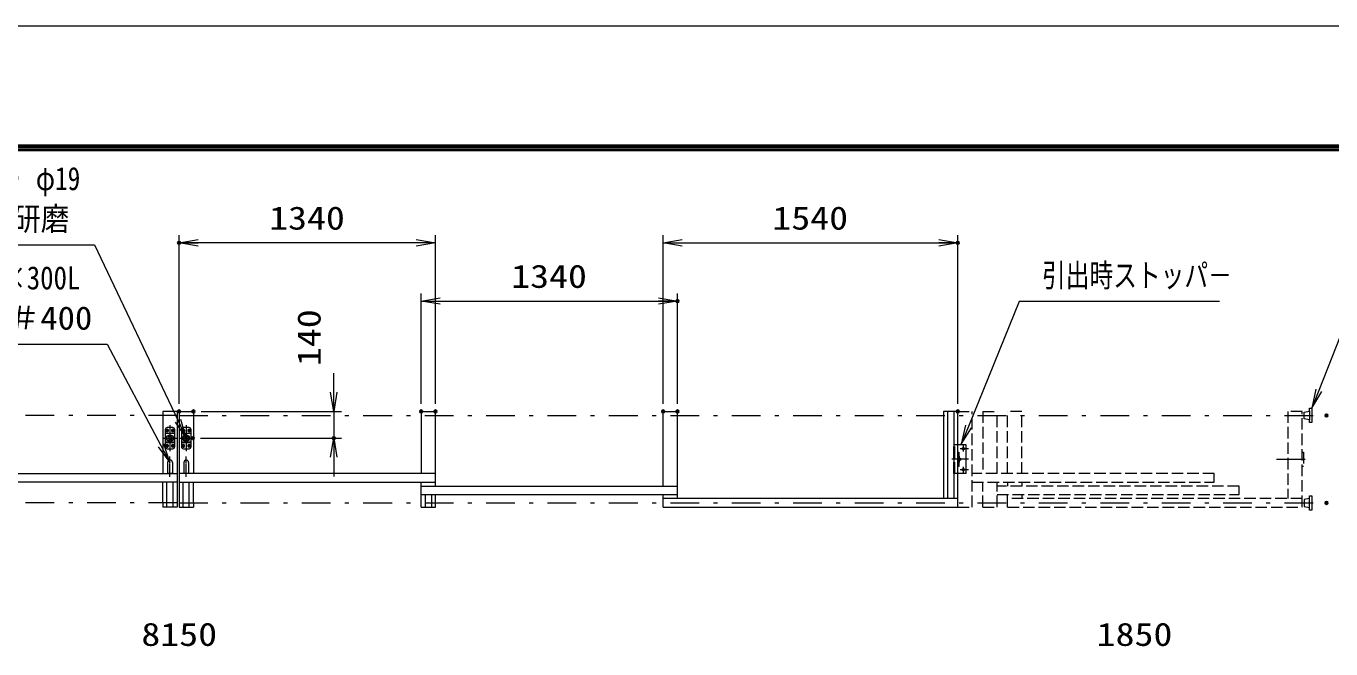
# Model space of a CAD drawing. Units: millimetres at full size. Extents: x -11880 to 11880, y -8400 to 8400.
# Drawn here: x 84 to 6903, y 5147 to 8400 of the extents above; entities that cross this region are included whole.
import ezdxf
from ezdxf.enums import TextEntityAlignment as Align

# ---------------------------------------------------------------- set-up
doc = ezdxf.new("R2010")
doc.units = ezdxf.units.MM
doc.header["$LTSCALE"] = 30
doc.header["$PDMODE"] = 32
doc.header["$PDSIZE"] = 15
for name, pattern in [('USER1', [10.7, 5, -2.5, 0.7, -2.5]), ('USER2', [2.7, 2, -0.7]), ('USER3', [9, 6, -0.75, 1.5, -0.75])]:
    doc.linetypes.add(name, pattern=pattern)
for name, color, linetype, lineweight in [('0-0_D-TTL', 7, 'Continuous', 18), ('0-1_外形線', 7, 'Continuous', 18), ('0-2_01', 4, 'Continuous', 18), ('0-3_軸線', 6, 'USER1', 18), ('0-4_隠れ線', 4, 'USER2', 18), ('0-8_寸法線', 3, 'Continuous', 18), ('0-9_0', 7, 'Continuous', 18), ('0-B_細線', 4, 'Continuous', 18)]:
    doc.layers.add(name, color=color, linetype=linetype, lineweight=lineweight)
doc.layers.add('0-A_DEFPOINTS', color=7, linetype='Continuous')
doc.styles.add('ＭＳ ゴシック', font='')
doc.styles.get('ＭＳ ゴシック').set_extended_font_data('MS Gothic')

# ---------------------------------------------------------------- blocks, each defined once
blk = doc.blocks.new('PROFSP00FOS256')
at = {"layer": '0-1_外形線'}
blk.add_lwpolyline([(0, -225.2), (195, -112.6), (195, 112.6), (0, 225.2), (-195, 112.6), (-195, -112.6)], close=True, dxfattribs=at)
for start, end in [(0, 180), (180, 0)]:
    blk.add_arc((0, 0), 195, start, end, dxfattribs=at)
at = {"layer": '0-3_軸線'}
for p, q in [((-243.2, 0), (243.2, 0)), ((0, 243.2), (0, -243.2))]:
    blk.add_line(p, q, dxfattribs=at)
blk = doc.blocks.new('tedrtdyfdufu')
at = {"layer": '0-1_外形線'}
for p, q in [((-750, 1350), (-750, -1350)), ((750, 750), (-750, 750)), ((450, 1650), (-450, 1650)), ((750, -1350), (750, 1350)), ((750, -750), (-750, -750)), ((-450, -1650), (450, -1650))]:
    blk.add_line(p, q, dxfattribs=at)
blk.add_circle((0, 0), 525, dxfattribs=at)
for centre, start, end in [((-450, 1350), 90, 180), ((450, 1350), 0, 90), ((-450, -1350), 180, 270), ((450, -1350), 270, 0)]:
    blk.add_arc(centre, 300, start, end, dxfattribs=at)
at = {"layer": '0-3_軸線', "linetype": 'Continuous'}
for p, q in [((-1041.3, 0), (1041.3, 0)), ((-693.4, 1200), (-180.8, 1200)), ((0, 2034.1), (0, -2034.1)), ((171.6, 1200), (684.3, 1200)), ((-450, -929.1), (-450, -1505.8)), ((171.6, -1200), (684.3, -1200))]:
    blk.add_line(p, q, dxfattribs=at)
at = {"layer": '0-4_隠れ線'}
blk.add_line((750, -630), (-750, -630), dxfattribs=at)
blk.add_circle((0, 0), 315, dxfattribs=at)
at = {"layer": '0-9_0'}
for p in [(-450, 1200), (450, 1200), (-450, -1200), (450, -1200)]:
    blk.add_blockref('PROFSP00FOS256', p, dxfattribs=at)
blk = doc.blocks.new('A$C4093506B')
at = {"layer": '0-1_外形線'}
for p, q in [((-373.3, 0), (376.7, 0)), ((-373.3, -1755), (-373.3, 0)), ((376.7, -1755), (376.7, 0))]:
    blk.add_line(p, q, dxfattribs=at)
blk.add_arc((1.7, -1755), 375, 180, 0, dxfattribs=at)
at = {"layer": '0-3_軸線', "linetype": 'USER3'}
blk.add_line((1.7, 532.5), (1.7, -2662.5), dxfattribs=at)
blk = doc.blocks.new('_OPEN')
at = {"layer": '0-9_0'}
blk.add_line((0, 0), (-30, 0), dxfattribs=at)
blk.add_lwpolyline([(-30, 5), (0, 0), (-30, -5)], dxfattribs=at)
blk = doc.blocks.new('S154')
at = {"layer": '0-8_寸法線'}
for points in [[(9993410, -15244269.9), (9962010.8, -15244269.9), (9954058, -15263852.5), (9952929.2, -15266632.1)], [(9953594.8, -15263664.4), (9952929.2, -15266632.1), (9954521.3, -15264040.7)]]:
    blk.add_lwpolyline(points, dxfattribs=at)
at = {"layer": '0-8_寸法線', "color": 254, "style": 'ＭＳ ゴシック', "width": 0.75}
blk.add_text('引出時ストッパ－', height=3637, dxfattribs=at).set_placement((9965589.2, -15243079.3), align=Align.BOTTOM_LEFT)
blk = doc.blocks.new('S155')
at = {"layer": '0-8_寸法線'}
for points in [[(10045810.1, -15244436.1), (10014410.9, -15244436.1), (10008983.9, -15258205.6), (10007883.8, -15260996.7)], [(10008518.7, -15258022.3), (10007883.8, -15260996.7), (10009449, -15258389)]]:
    blk.add_lwpolyline(points, dxfattribs=at)
at = {"layer": '0-8_寸法線', "color": 254, "style": 'ＭＳ ゴシック', "width": 0.75}
blk.add_text('引込時ストッパ－', height=3637, dxfattribs=at).set_placement((10017989.3, -15243245.6), align=Align.BOTTOM_LEFT)
blk = doc.blocks.new('S156')
at = {"layer": '0-8_寸法線'}
for points in [[(9770070.7, -15250954.4), (9819009.1, -15250954.4), (9827450, -15266823), (9828858.8, -15269471.7)], [(9827008.5, -15267057.9), (9828858.8, -15269471.7), (9827891.4, -15266588.2)]]:
    blk.add_lwpolyline(points, dxfattribs=at)
at = {"layer": '0-8_寸法線', "color": 254, "style": 'ＭＳ ゴシック'}
for s, width, p in [('取手（内側）φ25×300L', 0.85, (9769494.7, -15243463.8)), ('SUS304 ＃400', 1.1, (9784009.9, -15249763.8))]:
    blk.add_text(s, height=3637, dxfattribs=dict(at, width=width)).set_placement(p, align=Align.BOTTOM_LEFT)
blk = doc.blocks.new('S157')
at = {"layer": '0-8_寸法線'}
for points in [[(9780046.6, -15235401.3), (9817033, -15235401.3), (9830122, -15262966.6), (9831408.8, -15265676.7)], [(9829670.3, -15263181.1), (9831408.8, -15265676.7), (9830573.7, -15262752.2)]]:
    blk.add_lwpolyline(points, dxfattribs=at)
at = {"layer": '0-8_寸法線', "color": 254, "style": 'ＭＳ ゴシック'}
for s, width, p in [('落し棒（内側）φ19', 0.8, (9780046.6, -15227910.7)), ('SUS304 電解研磨', 0.9, (9779614.6, -15234210.7))]:
    blk.add_text(s, height=3637, dxfattribs=dict(at, width=width)).set_placement(p, align=Align.BOTTOM_LEFT)

msp = doc.modelspace()

# ---------------------------------------------------------------- linework, layer by layer
at = {"layer": '0-0_D-TTL'}
for points in [[(-11879.92, -8400.08), (11880.08, -8400.08), (11880.08, 8399.92), (-11879.92, 8399.92)], [(-11116.2, 7779.35), (11116.37, 7779.35), (11116.37, -7777.79), (-11116.2, -7777.79)], [(-11109.13, 7772.28), (11109.3, 7772.28), (11109.3, -7770.72), (-11109.13, -7770.72)], [(-11102.06, 7765.21), (11102.22, 7765.21), (11102.22, -7763.65), (-11102.06, -7763.65)], [(-11094.99, 7758.13), (11095.15, 7758.13), (11095.15, -7756.58), (-11094.99, -7756.58)], [(-11087.92, 7751.06), (11088.08, 7751.06), (11088.08, -7749.51), (-11087.92, -7749.51)]]:
    msp.add_lwpolyline(points, close=True, dxfattribs=at)
at = {"layer": '0-1_外形線'}
for p, q in [((798.29, 6387.98), (798.29, 6062.98)), ((873.29, 6387.98), (798.29, 6387.98)), ((873.29, 6387.98), (873.29, 5887.98)), ((883.29, 6387.98), (883.29, 5887.98)), ((883.29, 6387.98), (958.29, 6387.98)), ((958.29, 6387.98), (958.29, 6062.98)), ((2148.29, 6387.98), (2223.29, 6387.98)), ((2148.29, 6387.98), (2148.29, 6062.98)), ((2223.29, 5997.98), (2223.29, 6387.98)), ((3488.29, 5932.98), (3488.29, 6387.98)), ((4899.79, 6387.98), (4899.79, 5932.98)), ((4931.79, 6387.98), (4931.79, 5932.98)), ((4953.29, 5887.98), (4953.29, 6387.98)), ((4997.29, 6212.98), (4953.29, 6212.98)), ((4997.29, 6062.98), (4997.29, 6212.98)), ((-466.71, 6062.98), (873.29, 6062.98)), ((873.29, 6017.98), (-466.71, 6017.98)), ((798.29, 5910.48), (798.29, 6017.98)), ((819.79, 5887.98), (819.79, 6017.98)), ((851.79, 5887.98), (851.79, 6017.98)), ((2223.29, 6062.98), (883.29, 6062.98)), ((883.29, 6017.98), (2223.29, 6017.98)), ((904.79, 5887.98), (904.79, 6017.98)), ((936.79, 5887.98), (936.79, 6017.98)), ((958.29, 5910.48), (958.29, 6017.98)), ((2148.29, 5887.98), (2148.29, 6017.98)), ((4997.29, 6062.98), (4953.29, 6062.98)), ((2148.29, 5997.98), (3488.29, 5997.98)), ((2148.29, 5952.98), (3488.29, 5952.98)), ((2169.79, 5952.98), (2169.79, 5887.98)), ((2201.79, 5952.98), (2201.79, 5887.98)), ((2223.29, 5887.98), (2223.29, 5952.98)), ((3413.29, 5887.98), (3413.29, 5952.98)), ((4953.29, 5932.98), (3413.29, 5932.98)), ((798.29, 5910.48), (798.29, 5887.98)), ((873.29, 5887.98), (798.29, 5887.98)), ((883.29, 5887.98), (958.29, 5887.98)), ((958.29, 5910.48), (958.29, 5887.98)), ((2148.29, 5887.98), (2223.29, 5887.98)), ((3413.29, 5887.98), (4953.29, 5887.98))]:
    msp.add_line(p, q, dxfattribs=at)
for points in [[(3413.29, 5997.98), (3413.29, 6387.98), (3488.29, 6387.98)], [(4953.29, 6387.98), (4878.29, 6387.98), (4878.29, 5932.98)], [(4953.29, 6175.48), (4959.29, 6175.48), (4959.29, 6100.48), (4953.29, 6100.48)]]:
    msp.add_lwpolyline(points, dxfattribs=at)
for centre in [(4962.29, 6137.98), (4982.29, 6192.98), (4982.29, 6082.98)]:
    msp.add_circle(centre, 6.5, dxfattribs=at)
at = {"layer": '0-2_01', "color": 7}
for p, q in [((6791.29, 6391.48), (6791.29, 6341.48)), ((6791.29, 5884.48), (6791.29, 5934.48)), ((6791.29, 5932.48), (6764.29, 5927.48)), ((6764.29, 5927.48), (6764.29, 5891.48)), ((6764.29, 5891.48), (6791.29, 5886.48))]:
    msp.add_line(p, q, dxfattribs=at)
for points in [[(6791.29, 6343.48), (6764.29, 6348.48), (6764.29, 6384.48), (6791.29, 6389.48)], [(6791.29, 6391.48), (6791.29, 6403.98), (6803.29, 6403.98), (6803.29, 6328.98), (6791.29, 6328.98), (6791.29, 6341.48)], [(6791.29, 5934.48), (6791.29, 5946.98), (6803.29, 5946.98), (6803.29, 5871.98), (6791.29, 5871.98), (6791.29, 5884.48)]]:
    msp.add_lwpolyline(points, dxfattribs=at)
at = {"layer": '0-3_軸線'}
for p, q in [((873.29, 6366.48), (-5123.73, 6366.48)), ((883.29, 6366.48), (6880.3, 6366.48)), ((4982.29, 6177.77), (4982.29, 6212.98)), ((5009.48, 6137.98), (4922.78, 6137.98)), ((4962.29, 6122.1), (4962.29, 6154.33)), ((5009.48, 6192.98), (4965.52, 6192.98)), ((6618.72, 6137.98), (6812.81, 6137.98)), ((5009.48, 6082.98), (4965.52, 6082.98)), ((4982.29, 6062.98), (4982.29, 6098.66)), ((873.29, 5909.48), (-5118.43, 5909.48)), ((883.29, 5909.48), (6875, 5909.48))]:
    msp.add_line(p, q, dxfattribs=at)
at = {"layer": '0-4_隠れ線'}
for p, q in [((4953.29, 6387.98), (5028.29, 6387.98)), ((5083.29, 6387.98), (5083.29, 6062.98)), ((5083.29, 6387.98), (5158.29, 6387.98)), ((5158.29, 6062.98), (5158.29, 6387.98)), ((5213.29, 6062.98), (5213.29, 6387.98)), ((5288.29, 6387.98), (5213.29, 6387.98)), ((5288.29, 6062.98), (5288.29, 6387.98)), ((6678.28, 6387.98), (6678.28, 5932.98)), ((6753.29, 6387.98), (6678.28, 6387.98)), ((6753.29, 5887.98), (6753.29, 6387.98)), ((4932.29, 6062.98), (4932.29, 6212.98)), ((4953.29, 6212.98), (4932.29, 6212.98)), ((4938.29, 6062.98), (4938.29, 6212.98)), ((4953.29, 6062.98), (4932.29, 6062.98)), ((6293.29, 6062.98), (5028.29, 6062.98)), ((5028.29, 6017.98), (6293.29, 6017.98)), ((5083.29, 5887.98), (5083.29, 6017.98)), ((5158.29, 5887.98), (5158.29, 6017.98)), ((5213.29, 6017.98), (5213.29, 5997.98)), ((5288.29, 6017.98), (5288.29, 5997.98)), ((6293.29, 6017.98), (6293.29, 6062.98)), ((6423.29, 5997.98), (5158.29, 5997.98)), ((5213.29, 5887.98), (5213.29, 5952.98)), ((6753.29, 5932.98), (5213.29, 5932.98)), ((5288.29, 5952.98), (5288.29, 5932.98)), ((5083.29, 5887.98), (5158.29, 5887.98)), ((5213.29, 5887.98), (6753.29, 5887.98))]:
    msp.add_line(p, q, dxfattribs=at)
for points in [[(4953.29, 5887.98), (5028.29, 5887.98), (5028.29, 6387.98)], [(6753.29, 6175.48), (6759.29, 6175.48), (6759.29, 6100.48), (6753.29, 6100.48)], [(5158.29, 5952.98), (6423.29, 5952.98), (6423.29, 5997.98)]]:
    msp.add_lwpolyline(points, dxfattribs=at)
at = {"layer": '0-8_寸法線'}
for p, q in [((883.29, 6427.98), (883.29, 7307.98)), ((2223.29, 6427.98), (2223.29, 7307.98)), ((3413.29, 6427.98), (3413.29, 7307.98)), ((4953.29, 6427.98), (4953.29, 7307.98)), ((2223.29, 7267.98), (883.29, 7267.98)), ((3413.29, 7267.98), (4953.29, 7267.98)), ((2148.29, 6427.98), (2148.29, 7003.82)), ((2148.29, 6963.82), (3488.29, 6963.82)), ((3488.29, 6427.98), (3488.29, 7003.82)), ((1691.91, 6487.98), (1691.91, 6587.98)), ((998.29, 6387.98), (1731.91, 6387.98)), ((1691.91, 6387.98), (1691.91, 6247.98)), ((995.49, 6247.98), (1731.91, 6247.98)), ((1691.91, 6147.98), (1691.91, 6047.98))]:
    msp.add_line(p, q, dxfattribs=at)
at = {"layer": '0-A_DEFPOINTS'}
for p in [(883.29, 7267.98), (4953.29, 7267.98), (3488.29, 6963.82), (883.29, 6387.98), (958.29, 6387.98), (2148.29, 6387.98), (2223.29, 6387.98), (3413.29, 6387.98), (3488.29, 6387.98), (4953.29, 6387.98), (6880.3, 6366.48), (955.49, 6247.98), (1691.91, 6247.98), (6880.3, 5909.48)]:
    msp.add_point(p, dxfattribs=at)
at = {"layer": '0-B_細線'}
msp.add_line((5158.29, 5941.98), (5158.29, 5942.98), dxfattribs=at)

# ---------------------------------------------------------------- block references
at = {"layer": '0-1_外形線', "xscale": 0.03333333, "yscale": 0.03333333}
for p in [(835.79, 6247.98), (920.79, 6247.98)]:
    msp.add_blockref('tedrtdyfdufu', p, dxfattribs=at)
at = {"layer": '0-1_外形線', "xscale": 0.03333333, "yscale": 0.03333333, "rotation": 180}
for p in [(835.84, 6062.98), (920.84, 6062.98)]:
    msp.add_blockref('A$C4093506B', p, dxfattribs=at)
at = {"layer": '0-8_寸法線'}
for name, p, xscale, yscale in [('S157', (-326792.84, 515103.86), 0.03333333, 0.03333333), ('_OPEN', (2223.29, 7267.98), 3.333333, 3.333333), ('_OPEN', (4953.29, 7267.98), 3.333333, 3.333333), ('S156', (-326792.84, 515103.86), 0.03333333, 0.03333333), ('S154', (-326792.84, 515103.86), 0.03333333, 0.03333333), ('S155', (-326792.84, 515103.86), 0.03333333, 0.03333333), ('_OPEN', (3488.29, 6963.82), 3.333333, 3.333333)]:
    msp.add_blockref(name, p, dxfattribs=dict(at, xscale=xscale, yscale=yscale))
at = {"layer": '0-8_寸法線', "xscale": 3.333333, "yscale": 3.333333}
for p, rotation in [((883.29, 7267.98), 180), ((3413.29, 7267.98), 180), ((2148.29, 6963.82), 180), ((1691.91, 6387.98), 270), ((1691.91, 6247.98), 90)]:
    msp.add_blockref('_OPEN', p, dxfattribs=dict(at, rotation=rotation))

# ---------------------------------------------------------------- texts
at = {"layer": '0-8_寸法線', "color": 254, "style": 'ＭＳ ゴシック', "width": 1.2}
for s, p in [('1340', (1354.09, 7300.66)), ('1540', (3984.09, 7300.66)), ('1340', (2619.09, 6996.5)), ('8150', (686.29, 5126.62)), ('1850', (5679.09, 5126.62))]:
    msp.add_text(s, height=121.2, dxfattribs=at).set_placement(p, align=Align.BOTTOM_LEFT)
msp.add_text('140', height=121.2, rotation=90, dxfattribs=at).set_placement((1659.22, 6624.18), align=Align.BOTTOM_LEFT)

doc.saveas('drawing.dxf')
